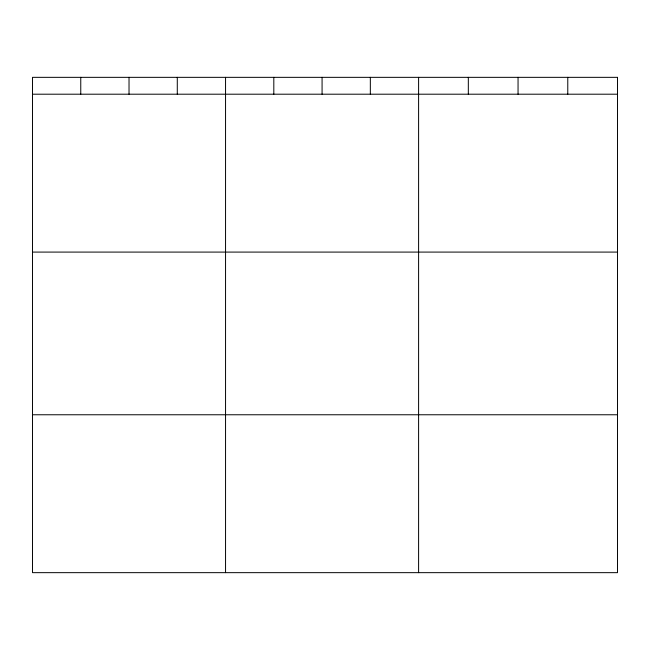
<?xml version="1.0" encoding="UTF-8"?>
<svg xmlns="http://www.w3.org/2000/svg" width="650" height="650" viewBox="0 0 650 650"><rect width="100%" height="100%" fill="white"/><g stroke="black" fill="none" stroke-linecap="round" stroke-linejoin="round"><path stroke-width="0.97" d="M32.5 94.201L617.5 94.201M32.5 252.086L617.5 252.086M32.5 414.765L617.5 414.765M567.775 77.342L567.775 94.201M518.05 77.342L518.05 94.201M468.325 77.342L468.325 94.201M418.6 77.342L418.6 572.658M370.338 77.342L370.338 94.201M322.075 77.342L322.075 94.201M273.812 77.342L273.812 94.201M225.55 77.342L225.55 572.658M177.287 77.342L177.287 94.201M129.025 77.342L129.025 94.201M80.763 77.342L80.763 94.201M617.5 77.342L32.5 77.342L32.5 572.658L617.5 572.658L617.5 77.342"/></g></svg>
